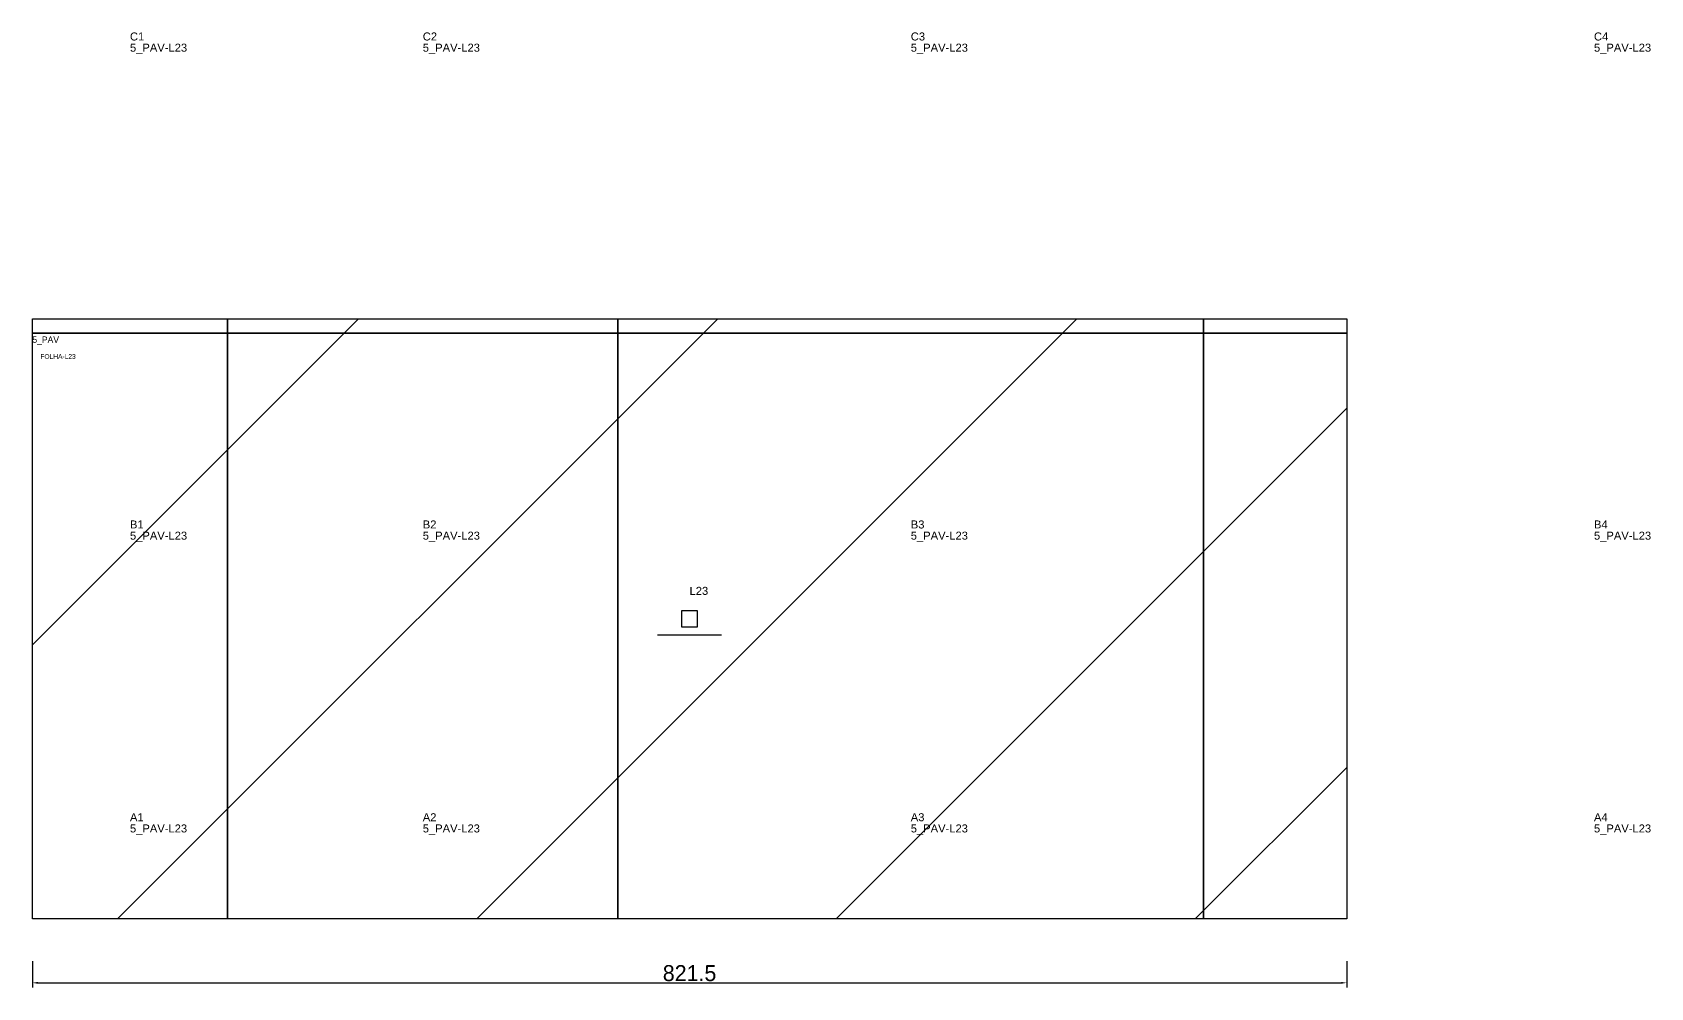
# Model space of a CAD drawing. Header units: metres. Extents: x 222 to 2454, y -217 to 381.
# Drawn here: x 222 to 1234, y -217 to 381 of the extents above; entities that cross this region are included whole.
import ezdxf

# ---------------------------------------------------------------- set-up
doc = ezdxf.new("R2010")
doc.units = ezdxf.units.M
for name, color, linetype in [('3', 3, 'CONTINUOUS'), ('AUX00', 7, 'CONTINUOUS'), ('COTA', 241, 'CONTINUOUS'), ('FOLHA', 255, 'CONTINUOUS'), ('Hachura', 251, 'CONTINUOUS'), ('NOMENCLATURA', 7, 'CONTINUOUS'), ('Nível', 160, 'CONTINUOUS'), ('Painéis', 200, 'CONTINUOUS'), ('Pilares', 5, 'CONTINUOUS'), ('SARR_2.2x7', 40, 'CONTINUOUS')]:
    doc.layers.add(name, color=color, linetype=linetype)
doc.styles.add('ARIAL', font='Arial.ttf')
doc.styles.add('STR_STANDARD', font='arial.ttf')
doc.dimstyles.new('EZ DXF', dxfattribs={"dimtxt": 10, "dimasz": 3.5, "dimexe": 3, "dimexo": 1.5, "dimgap": 1, "dimtad": 1, "dimdec": 1, "dimdsep": 46, "dimcen": 2.5, "dimazin": 3, "dimtfac": 1, "dimtmove": 0, "dimatfit": 3})

msp = doc.modelspace()

# ---------------------------------------------------------------- hatches: boundary and pattern name
at = {"layer": 'Hachura'}
h = msp.add_hatch(dxfattribs=at)
h.set_pattern_fill('ANSI31', scale=50)
h.paths.add_polyline_path([(222.2, 201.5), (1043.7, 201.5), (1043.7, -173.5), (222.2, -173.5)])
h = msp.add_hatch(dxfattribs=at)
h.set_pattern_fill('ANSI31', scale=50)
h.paths.add_polyline_path([(222.2, 201.5), (1043.7, 201.5), (1043.7, -173.5), (222.2, -173.5)])

# ---------------------------------------------------------------- linework, layer by layer
at = {"layer": '3'}
for points in [[(222.2, 192.5), (1043.7, 192.5)], [(222.2, 192.5), (1043.7, 192.5)], [(344.2, -173.5), (344.2, 201.5)], [(344.2, -173.5), (344.2, 201.5)], [(588.2, -173.5), (588.2, 201.5)], [(588.2, -173.5), (588.2, 201.5)], [(954.2, -173.5), (954.2, 201.5)], [(954.2, -173.5), (954.2, 201.5)]]:
    msp.add_lwpolyline(points, close=True, dxfattribs=at)
at = {"layer": 'Painéis', "color": 200}
for p, q in [((222.2, 201.5), (1043.7, 201.5)), ((222.2, -173.5), (222.2, 201.5)), ((222.2, 201.5), (1043.7, 201.5)), ((222.2, -173.5), (222.2, 201.5)), ((1043.7, 201.5), (1043.7, -173.5)), ((1043.7, 201.5), (1043.7, -173.5)), ((1043.7, -173.5), (222.2, -173.5)), ((1043.7, -173.5), (222.2, -173.5))]:
    msp.add_line(p, q, dxfattribs=at)
at = {"layer": 'Pilares'}
msp.add_lwpolyline([(627.95, 9), (637.95, 9), (637.95, 19), (627.95, 19)], close=True, dxfattribs=at)
msp.add_lwpolyline([(627.95, 9), (637.95, 9), (637.95, 19), (627.95, 19)], close=True, dxfattribs=at)
at = {"layer": 'SARR_2.2x7'}
msp.add_line((612.95, 4), (652.95, 4), dxfattribs=at)
msp.add_line((612.95, 4), (652.95, 4), dxfattribs=at)

# ---------------------------------------------------------------- texts
at = {"layer": '3', "style": 'STR_STANDARD'}
for s, p in [('C1', (283.2, 375.5)), ('C1', (283.2, 375.5)), ('C2', (466.2, 375.5)), ('C2', (466.2, 375.5)), ('C3', (771.2, 375.5)), ('C3', (771.2, 375.5)), ('C4', (1198.2, 375.5)), ('C4', (1198.2, 375.5)), ('B1', (283.2, 70.5)), ('B1', (283.2, 70.5)), ('B2', (466.2, 70.5)), ('B2', (466.2, 70.5)), ('B3', (771.2, 70.5)), ('B3', (771.2, 70.5)), ('B4', (1198.2, 70.5)), ('B4', (1198.2, 70.5)), ('A1', (283.2, -112.5)), ('A1', (283.2, -112.5)), ('A2', (466.2, -112.5)), ('A2', (466.2, -112.5)), ('A3', (771.2, -112.5)), ('A3', (771.2, -112.5)), ('A4', (1198.2, -112.5)), ('A4', (1198.2, -112.5))]:
    msp.add_text(s, height=5, dxfattribs=at).set_placement(p)
at = {"layer": 'AUX00', "style": 'STR_STANDARD'}
for p in [(283.2, 368.5), (283.2, 368.5), (466.2, 368.5), (466.2, 368.5), (771.2, 368.5), (771.2, 368.5), (1198.2, 368.5), (1198.2, 368.5), (283.2, 63.5), (283.2, 63.5), (466.2, 63.5), (466.2, 63.5), (771.2, 63.5), (771.2, 63.5), (1198.2, 63.5), (1198.2, 63.5), (283.2, -119.5), (283.2, -119.5), (466.2, -119.5), (466.2, -119.5), (771.2, -119.5), (771.2, -119.5), (1198.2, -119.5), (1198.2, -119.5)]:
    msp.add_text('5_PAV-L23', height=5, dxfattribs=at).set_placement(p)
at = {"layer": 'FOLHA'}
msp.add_text('FOLHA-L23', height=3, dxfattribs=at).set_placement((227.2, 176.5))
msp.add_text('FOLHA-L23', height=3, dxfattribs=at).set_placement((227.2, 176.5))
at = {"layer": 'NOMENCLATURA', "insert": (632.95, 34), "char_height": 5, "attachment_point": 1, "style": 'ARIAL'}
msp.add_mtext('L23', dxfattribs=at)
msp.add_mtext('L23', dxfattribs=at)
at = {"layer": 'Nível'}
msp.add_text('5_PAV', height=4, dxfattribs=at).set_placement((222.2, 186.5))
msp.add_text('5_PAV', height=4, dxfattribs=at).set_placement((222.2, 186.5))

# ---------------------------------------------------------------- dimensions: what is measured, and where the dimension line sits
at = {"layer": 'COTA'}
msp.add_linear_dim(base=(222.2, -213.5), p1=(222.2, -198.5), p2=(1043.7, -198.5), dimstyle='EZ DXF', dxfattribs=at).render()
msp.add_linear_dim(base=(222.2, -213.5), p1=(222.2, -198.5), p2=(1043.7, -198.5), dimstyle='EZ DXF', dxfattribs=at).render()

doc.saveas('drawing.dxf')
